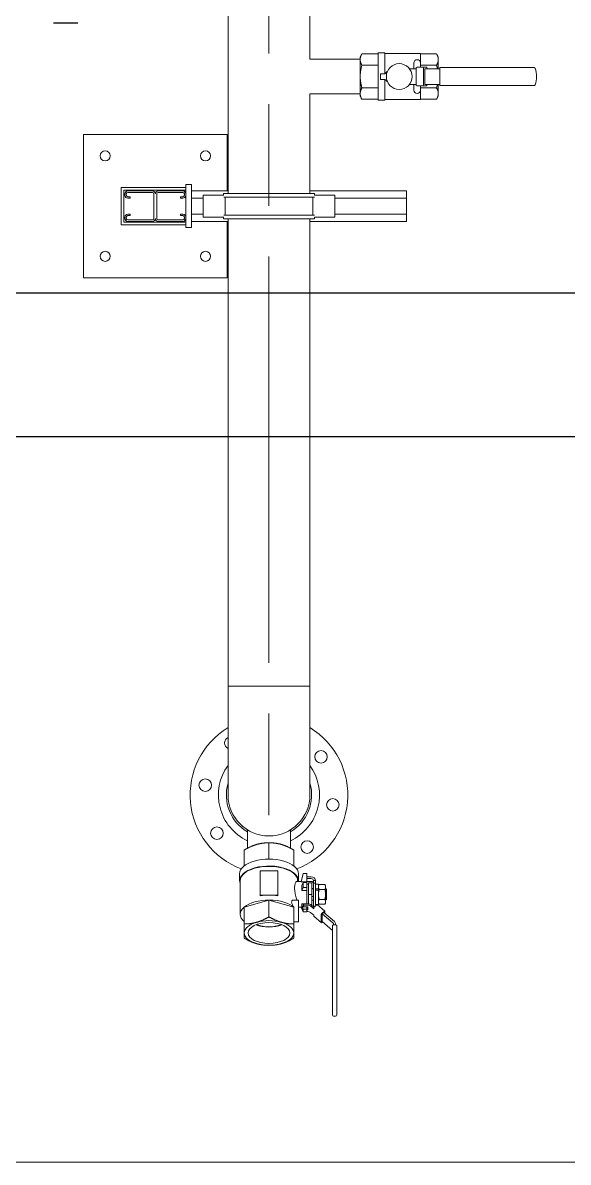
# Model space of a CAD drawing. Header units: millimetres. Extents: x 0 to 100323, y 0 to 59400.
# Drawn here: x 25313 to 26074, y 18704 to 20293 of the extents above; entities that cross this region are included whole.
import ezdxf

# ---------------------------------------------------------------- set-up
doc = ezdxf.new("R2010")
doc.units = ezdxf.units.MM
doc.header["$LTSCALE"] = 100
doc.linetypes.add('CHAIN', pattern=[0.3543, 0.2362, -0.0295, 0.0591, -0.0295])
doc.layers.add('Detail Boundary', color=7, linetype='Continuous', lineweight=18)
doc.layers.add('Visible', color=7, linetype='Continuous', lineweight=25)
doc.layers.add('P_Biomass (BM)', color=150, linetype='Continuous', lineweight=18, true_color=0x007fff)

# ---------------------------------------------------------------- blocks, each defined once
blk = doc.blocks.new('2dDetail1')
at = {"layer": 'Detail Boundary', "flags": 128}
blk.add_lwpolyline([(211.552, 187.035), (311.266, 187.035), (311.266, 264.162), (211.552, 264.162), (211.552, 187.035)], dxfattribs=at)

msp = doc.modelspace()

# ---------------------------------------------------------------- linework, layer by layer
at = {"layer": 'P_Biomass (BM)', "linetype": 'CHAIN', "ltscale": 23.990969}
msp.add_line((25656.6, 20816.6), (25656.6, 19117.6), dxfattribs=at)
at = {"layer": 'P_Biomass (BM)'}
for p, q in [((25599.5, 20566.6), (25599.5, 20054.6)), ((25713.8, 20566.6), (25713.8, 20241.8)), ((25783.8, 20245.1), (25786.2, 20249.4)), ((25783.8, 20241.4), (25783.8, 20245.1)), ((25808.8, 20249.4), (25786.2, 20249.4)), ((25808.8, 20184.6), (25808.8, 20250.6)), ((25808.8, 20250.6), (25818.3, 20250.6)), ((25818.3, 20221.6), (25818.3, 20250.6)), ((25818.3, 20249.6), (25867.8, 20249.6)), ((25867.8, 20249.6), (25867.8, 20236.6)), ((25867.8, 20249.4), (25890.3, 20249.4)), ((25892.8, 20245.1), (25890.3, 20249.4)), ((25892.8, 20241.4), (25892.8, 20245.1)), ((25713.8, 20241.8), (25783.8, 20241.8)), ((25783.8, 20217.6), (25783.8, 20241.4)), ((25808.8, 20233.5), (25786.2, 20233.5)), ((25858.8, 20236.6), (25858.8, 20228.6)), ((25862.8, 20230.6), (25873.4, 20230.6)), ((25867.8, 20230.6), (25867.8, 20236.6)), ((25867.8, 20233.5), (25890.3, 20233.5)), ((25876.2, 20230.6), (25873.4, 20230.6)), ((25892.8, 20228.6), (25892.8, 20241.4)), ((25894.8, 20230.1), (26026.3, 20230.1)), ((25894.8, 20230.1), (25894.8, 20228.6)), ((25783.8, 20193.8), (25783.8, 20217.6)), ((25818.3, 20221.6), (25812.3, 20221.6)), ((25812.3, 20213.6), (25812.3, 20221.6)), ((25812.3, 20213.6), (25818.3, 20213.6)), ((25818.3, 20221.6), (25821.6, 20224.5)), ((25821.6, 20210.8), (25818.3, 20213.6)), ((25818.3, 20184.6), (25818.3, 20213.6)), ((25852.5, 20228.6), (25861, 20228.6)), ((25861, 20228.6), (25861.7, 20228.6)), ((25861.7, 20229.1), (25861.7, 20206.1)), ((25872.3, 20229.1), (25872.3, 20206.1)), ((25873.8, 20206.6), (25873.8, 20228.6)), ((25873.8, 20228.6), (25888.5, 20228.6)), ((25877.3, 20229.1), (25877.3, 20228.6)), ((25892.8, 20228.6), (25888.5, 20228.6)), ((25892.8, 20228.6), (25894.8, 20228.6)), ((25894.8, 20228.6), (25894.8, 20206.6)), ((25808.8, 20201.7), (25786.2, 20201.7)), ((25852.5, 20206.6), (25861, 20206.6)), ((25858.8, 20206.6), (25858.8, 20198.6)), ((25861, 20206.6), (25861.7, 20206.6)), ((25873.4, 20204.6), (25862.8, 20204.6)), ((25867.8, 20198.6), (25867.8, 20204.6)), ((25867.8, 20201.7), (25890.3, 20201.7)), ((25867.8, 20198.6), (25867.8, 20185.6)), ((25876.2, 20204.6), (25873.4, 20204.6)), ((25873.8, 20206.6), (25888.5, 20206.6)), ((25877.3, 20206.6), (25877.3, 20206.1)), ((25892.8, 20206.6), (25888.5, 20206.6)), ((25892.8, 20206.6), (25894.8, 20206.6)), ((25892.8, 20193.8), (25892.8, 20206.6)), ((25894.8, 20206.6), (25894.8, 20205.1)), ((26026.3, 20205.1), (25894.8, 20205.1)), ((25713.8, 20193.5), (25713.8, 20054.6)), ((25713.8, 20193.5), (25783.8, 20193.5)), ((25783.8, 20190.1), (25783.8, 20193.8)), ((25783.8, 20190.1), (25786.2, 20185.9)), ((25808.8, 20185.9), (25786.2, 20185.9)), ((25808.8, 20184.6), (25818.3, 20184.6)), ((25818.3, 20185.6), (25867.8, 20185.6)), ((25867.8, 20185.9), (25890.3, 20185.9)), ((25892.8, 20190.1), (25890.3, 20185.9)), ((25892.8, 20190.1), (25892.8, 20193.8)), ((25598.1, 20136.9), (25398.1, 20136.9)), ((25398.1, 20136.9), (25398.1, 19936.9)), ((25598.1, 20058.1), (25598.1, 20136.9)), ((25450.3, 20063), (25450.3, 20010.7)), ((25540.6, 20063), (25450.3, 20063)), ((25454.3, 20059), (25540.6, 20059)), ((25454.3, 20014.7), (25454.3, 20059)), ((25459.6, 20058.1), (25494.1, 20058.1)), ((25494.1, 20056.1), (25459.6, 20056.1)), ((25502.1, 20058.1), (25536.6, 20058.1)), ((25536.6, 20056.1), (25502.1, 20056.1)), ((25540.6, 20066.9), (25540.6, 20054.1)), ((25540.6, 20066.9), (25548.6, 20066.9)), ((25548.6, 20066.9), (25548.6, 20006.9)), ((25548.6, 20058.1), (25599.5, 20058.1)), ((25593.3, 20054.6), (25720, 20054.6)), ((25593.3, 20054.6), (25593.3, 20052.1)), ((25713.8, 20058.1), (25848.6, 20058.1)), ((25720, 20052.1), (25720, 20054.6)), ((25848.6, 20054.1), (25848.6, 20058.1)), ((25455.6, 20052), (25455.6, 20054.1)), ((25457.6, 20054.1), (25457.6, 20052)), ((25459.6, 20050), (25463.1, 20050)), ((25463.1, 20048), (25459.6, 20048)), ((25463.1, 20050), (25463.1, 20048)), ((25496.1, 20019.6), (25496.1, 20054.1)), ((25500.1, 20054.1), (25500.1, 20019.6)), ((25533.1, 20050), (25536.6, 20050)), ((25533.1, 20048), (25533.1, 20050)), ((25536.6, 20048), (25533.1, 20048)), ((25538.6, 20052), (25538.6, 20054.1)), ((25540.6, 20054.1), (25540.6, 20052)), ((25540.6, 20052), (25540.6, 20021.7)), ((25548.6, 20048), (25564.6, 20048)), ((25564.6, 20052.1), (25564.6, 20021.6)), ((25593.4, 20052.1), (25564.6, 20052.1)), ((25593.4, 20049.6), (25719.9, 20049.6)), ((25595.4, 20024.1), (25595.4, 20049.6)), ((25717.9, 20024.1), (25717.9, 20049.6)), ((25748.6, 20052.1), (25719.9, 20052.1)), ((25748.6, 20021.6), (25748.6, 20052.1)), ((25748.6, 20048), (25848.6, 20048)), ((25848.6, 20054.1), (25848.6, 20052)), ((25848.6, 20048), (25848.6, 20052)), ((25848.6, 20048), (25848.6, 20025.7)), ((25459.6, 20025.7), (25463.1, 20025.7)), ((25463.1, 20023.7), (25459.6, 20023.7)), ((25463.1, 20025.7), (25463.1, 20023.7)), ((25533.1, 20025.7), (25536.6, 20025.7)), ((25533.1, 20023.7), (25533.1, 20025.7)), ((25536.6, 20023.7), (25533.1, 20023.7)), ((25548.6, 20025.7), (25564.6, 20025.7)), ((25593.4, 20024.1), (25719.9, 20024.1)), ((25748.6, 20025.7), (25848.6, 20025.7)), ((25848.6, 20021.7), (25848.6, 20025.7)), ((25450.3, 20010.7), (25540.6, 20010.7)), ((25540.6, 20014.7), (25454.3, 20014.7)), ((25455.6, 20019.6), (25455.6, 20021.7)), ((25457.6, 20021.7), (25457.6, 20019.6)), ((25459.6, 20017.6), (25494.1, 20017.6)), ((25494.1, 20015.6), (25459.6, 20015.6)), ((25502.1, 20017.6), (25536.6, 20017.6)), ((25536.6, 20015.6), (25502.1, 20015.6)), ((25538.6, 20019.6), (25538.6, 20021.7)), ((25540.6, 20021.7), (25540.6, 20019.6)), ((25540.6, 20019.6), (25540.6, 20006.9)), ((25540.6, 20006.9), (25548.6, 20006.9)), ((25548.6, 20015.6), (25599.5, 20015.6)), ((25564.6, 20021.6), (25593.4, 20021.6)), ((25593.3, 20021.6), (25593.3, 20019.1)), ((25593.3, 20019.1), (25720, 20019.1)), ((25598.1, 19936.9), (25598.1, 20015.6)), ((25599.5, 20019.1), (25599.5, 19367.6)), ((25713.8, 20019.1), (25713.8, 19367.6)), ((25713.8, 20015.6), (25848.6, 20015.6)), ((25719.9, 20021.6), (25748.6, 20021.6)), ((25720, 20019.1), (25720, 20021.6)), ((25848.6, 20021.7), (25848.6, 20019.6)), ((25848.6, 20015.6), (25848.6, 20019.6)), ((25398.1, 19936.9), (25598.1, 19936.9)), ((25599.5, 19367.6), (25713.8, 19367.6)), ((25713.8, 19367.6), (25599.5, 19367.6)), ((25599.5, 19367.6), (25599.5, 19215.6)), ((25713.8, 19215.6), (25713.8, 19367.6)), ((25626.5, 19167.1), (25626.5, 19141.4)), ((25686.8, 19167.1), (25686.8, 19141.4)), ((25656.6, 19126.2), (25656.6, 19149)), ((25622.1, 19116.8), (25622.1, 19139)), ((25691.1, 19116.8), (25691.1, 19139)), ((25615.6, 19105.7), (25615.6, 19096.1)), ((25656.6, 19109.7), (25644.5, 19109.7)), ((25644.5, 19109.7), (25644.5, 19076.1)), ((25668.8, 19109.7), (25656.6, 19109.7)), ((25668.8, 19076.1), (25668.8, 19109.7)), ((25697.6, 19105.7), (25697.6, 19096.1)), ((25704.1, 19106.1), (25701.4, 19094.4)), ((25709.6, 19106.1), (25704.1, 19106.1)), ((25709.6, 19094.4), (25709.6, 19106.1)), ((25709.6, 19101.6), (25715.6, 19101.6)), ((25616.6, 19096.1), (25616.6, 19049.2)), ((25701.6, 19095.1), (25695.6, 19095.1)), ((25696.6, 19096.1), (25696.6, 19095.1)), ((25701.4, 19094.4), (25709.6, 19094.4)), ((25702.4, 19089.3), (25704.4, 19093.6)), ((25702.4, 19082.4), (25704.4, 19086.6)), ((25704.4, 19086.6), (25704.4, 19093.6)), ((25704.4, 19093.6), (25709.6, 19093.6)), ((25704.4, 19086.6), (25709.6, 19086.6)), ((25715.6, 19099), (25709.6, 19099)), ((25709.6, 19095), (25715.6, 19095)), ((25709.6, 19094.4), (25709.6, 19093.6)), ((25709.6, 19086.6), (25709.6, 19093.6)), ((25711.6, 19091.1), (25709.6, 19091.1)), ((25709.6, 19086.6), (25709.6, 19082.4)), ((25711.6, 19093.1), (25716.6, 19093.1)), ((25711.6, 19093.1), (25711.6, 19077.1)), ((25716.6, 19093.1), (25716.6, 19077.1)), ((25718.6, 19085.1), (25716.6, 19085.1)), ((25718.6, 19092.7), (25718.6, 19096.4)), ((25718.6, 19096.4), (25721.6, 19096.4)), ((25721.6, 19092.7), (25718.6, 19092.7)), ((25718.6, 19092.7), (25718.6, 19062.9)), ((25721.6, 19092.7), (25721.6, 19096.4)), ((25721.6, 19092.7), (25721.6, 19090.1)), ((25721.6, 19091.1), (25725.6, 19091.1)), ((25721.6, 19085), (25721.6, 19090.1)), ((25725.6, 19085), (25725.6, 19091.1)), ((25725.6, 19089.1), (25726.7, 19090.9)), ((25726.7, 19090.9), (25734.6, 19090.9)), ((25735.6, 19089.1), (25734.6, 19090.9)), ((25735.6, 19087.5), (25735.6, 19089.1)), ((25735.6, 19077.1), (25735.6, 19087.5)), ((25736.6, 19084.1), (25735.6, 19085.1)), ((25644.5, 19076.1), (25656.6, 19076.1)), ((25644.5, 19075.2), (25644.5, 19076.1)), ((25656.6, 19076.1), (25668.8, 19076.1)), ((25668.8, 19075.2), (25668.8, 19076.1)), ((25702.4, 19082.4), (25709.6, 19082.4)), ((25709.6, 19082.4), (25709.6, 19063.9)), ((25711.6, 19077.1), (25716.6, 19077.1)), ((25711.6, 19077.1), (25711.6, 19063.8)), ((25718.6, 19085), (25716.6, 19085)), ((25716.6, 19077.1), (25716.6, 19061.4)), ((25716.6, 19074.2), (25718.6, 19074.2)), ((25721.6, 19083.3), (25721.6, 19085)), ((25725.6, 19085), (25721.6, 19085)), ((25721.6, 19083.3), (25721.6, 19083.1)), ((25721.6, 19075.1), (25721.6, 19083.1)), ((25725.6, 19083.1), (25721.6, 19083.1)), ((25721.6, 19075.1), (25721.6, 19062.9)), ((25725.6, 19083.9), (25725.6, 19085)), ((25725.6, 19083.9), (25725.6, 19083.1)), ((25725.6, 19063.1), (25725.6, 19083.1)), ((25726.7, 19084), (25734.6, 19084)), ((25726.7, 19070.1), (25734.6, 19070.1)), ((25735.6, 19066.7), (25735.6, 19077.1)), ((25736.6, 19070.1), (25735.6, 19069.1)), ((25736.6, 19084.1), (25736.6, 19083.8)), ((25736.6, 19083.8), (25736.6, 19075.3)), ((25736.6, 19075.3), (25736.6, 19070.1)), ((25656.6, 19069.1), (25622.1, 19059.1)), ((25622.1, 19059.1), (25622.1, 19035.8)), ((25691.1, 19059.1), (25656.6, 19069.1)), ((25656.6, 19069.1), (25656.6, 19045.8)), ((25690.2, 19069.1), (25697.6, 19069.1)), ((25691.1, 19059.1), (25691.1, 19035.8)), ((25697.6, 19058.7), (25697.6, 19069.1)), ((25702.6, 19059.1), (25697.6, 19059.1)), ((25697.6, 19058.7), (25697.6, 19039.7)), ((25704.1, 19052.8), (25701.6, 19059.1)), ((25709.6, 19063.9), (25702.4, 19063.9)), ((25702.4, 19063.9), (25704.4, 19056.5)), ((25702.4, 19059.9), (25704.4, 19052.5)), ((25704.4, 19056.5), (25704.4, 19052.5)), ((25704.4, 19056.5), (25709.6, 19056.5)), ((25710.9, 19063.9), (25704.7, 19063.9)), ((25704.7, 19062.1), (25704.7, 19063.9)), ((25710.9, 19062.1), (25704.7, 19062.1)), ((25704.7, 19062.1), (25704.7, 19059.9)), ((25710.9, 19059.9), (25704.7, 19059.9)), ((25709.6, 19063.9), (25709.6, 19063.9)), ((25709.6, 19056.5), (25709.6, 19059.9)), ((25710.9, 19057.1), (25709.6, 19057.1)), ((25709.6, 19056.5), (25709.6, 19052.5)), ((25709.6, 19055.4), (25710.9, 19055.4)), ((25710.9, 19055.4), (25710.9, 19059.9)), ((25719, 19057), (25714.5, 19060.9)), ((25719.3, 19059.1), (25715.9, 19062.1)), ((25718.6, 19069.1), (25716.6, 19069.1)), ((25718.6, 19062.9), (25718.6, 19059.7)), ((25719, 19057), (25719, 19058.2)), ((25722.9, 19062.3), (25720, 19059.9)), ((25721.6, 19063.1), (25725.6, 19063.1)), ((25723.8, 19062.7), (25734.4, 19053.5)), ((25725.6, 19065.1), (25726.7, 19063.2)), ((25726.7, 19063.2), (25734.6, 19063.2)), ((25734.5, 19050.6), (25734.5, 19053.3)), ((25735.6, 19065.1), (25734.6, 19063.2)), ((25735.6, 19065.1), (25735.6, 19066.7)), ((25691.1, 19038.9), (25697.6, 19038.9)), ((25697.6, 19038.9), (25697.6, 19039.7)), ((25704.3, 19052.8), (25704.1, 19052.8)), ((25704.4, 19052.5), (25709.6, 19052.5)), ((25710.9, 19053.1), (25709.6, 19053.1)), ((25719, 19048), (25714.5, 19051.9)), ((25719, 19046.7), (25719, 19048)), ((25719, 19046.5), (25729.7, 19037.3)), ((25729.6, 19037.5), (25729.6, 19049)), ((25730.6, 19050.7), (25733.5, 19053.1)), ((25730.6, 19037.7), (25731.6, 19038.5)), ((25733.1, 19051.8), (25731, 19050)), ((25731, 19050), (25731, 19039)), ((25731, 19050), (25745.7, 19037.2)), ((25731, 19039), (25745.1, 19026.8)), ((25733.1, 19051.8), (25747.9, 19039.1)), ((25745.1, 18919.8), (25745.1, 19033.7)), ((25746.6, 19035.4), (25746.6, 19034.4)), ((25746.6, 19034.4), (25749.6, 19034.4)), ((25749.6, 19035.4), (25749.6, 19034.4)), ((25751.1, 19033.7), (25751.1, 18919.8)), ((25745.1, 18919.8), (25745.1, 18908.8)), ((25751.1, 18908.8), (25751.1, 18919.8)), ((25746.6, 18907.3), (25749.6, 18907.3))]:
    msp.add_line(p, q, dxfattribs=at)
for centre, radius in [((25838.3, 20217.6), 18), ((25428.1, 20106.9), 7), ((25568.1, 20106.9), 7), ((25428.1, 19966.9), 7), ((25568.1, 19966.9), 7), ((25729.2, 19268.8), 8.75), ((25567.7, 19229.3), 8.75), ((25745.6, 19201.9), 8.75), ((25584, 19162.4), 8.75), ((25709.8, 19143), 8.75)]:
    msp.add_circle(centre, radius, dxfattribs=at)
for centre, radius, start, end in [((25863.3, 20236.6), 4.5, 0, 180), ((26026.3, 20228.6), 1.5, 22.0962, 90), ((25999.2, 20217.6), 30.7, 337.9038, 22.0962), ((25863.3, 20198.6), 4.5, 180, 0), ((26026.3, 20206.6), 1.5, 270, 337.9038), ((25459.6, 20054.1), 4, 90, 180), ((25459.6, 20054.1), 2, 90, 180), ((25494.1, 20054.1), 4, 0, 90), ((25494.1, 20054.1), 2, 0, 90), ((25502.1, 20054.1), 4, 90, 180), ((25502.1, 20054.1), 2, 90, 180), ((25536.6, 20054.1), 4, 0, 90), ((25536.6, 20054.1), 2, 0, 90), ((25459.6, 20052), 4, 180, 270), ((25459.6, 20052), 2, 180, 270), ((25536.6, 20052), 2, 270, 0), ((25536.6, 20052), 4, 270, 0), ((25459.6, 20021.7), 4, 90, 180), ((25459.6, 20021.7), 2, 90, 180), ((25536.6, 20021.7), 4, 0, 90), ((25536.6, 20021.7), 2, 0, 90), ((25459.6, 20019.6), 4, 180, 270), ((25459.6, 20019.6), 2, 180, 270), ((25494.1, 20019.6), 2, 270, 0), ((25494.1, 20019.6), 4, 270, 0), ((25502.1, 20019.6), 4, 180, 270), ((25502.1, 20019.6), 2, 180, 270), ((25536.6, 20019.6), 2, 270, 0), ((25536.6, 20019.6), 4, 270, 0), ((25656.6, 19215.6), 110, 121.3018, 249.4473), ((25656.6, 19215.6), 110, 290.5527, 58.6982), ((25603.4, 19288.2), 8.75, 116.8964, 243.1036), ((25656.6, 19215.6), 70.5, 144.1583, 244.6809), ((25656.6, 19215.6), 70.5, 295.3191, 35.8417), ((25656.6, 19215.6), 59.5, 163.8433, 239.5542), ((25656.6, 19215.6), 59.5, 300.4458, 16.1567), ((25656.6, 19215.6), 57.1, 180, 0), ((25656.6, 19215.6), 57.1, 180, 0), ((25746.6, 18908.8), 1.5, 180, 270), ((25749.6, 18908.8), 1.5, 270, 0)]:
    msp.add_arc(centre, radius, start, end, dxfattribs=at)
for centre, major_axis, ratio, start_param, end_param in [((25862.8, 20229.1), (0, 1.5), 0.707107, 0, 1.570796), ((25873.4, 20229.1), (0, 1.5), 0.707107, 0, 1.570796), ((25876.2, 20229.1), (0, 1.5), 0.707107, 4.712389, 6.283185), ((25862.8, 20206.1), (0, -1.5), 0.707107, 4.712389, 6.283185), ((25873.4, 20206.1), (0, -1.5), 0.707107, 4.712389, 6.283185), ((25876.2, 20206.1), (0, -1.5), 0.707107, 0, 1.570796), ((25656.6, 19096.1), (41, 0), 0.5, 6.231818, 9.646092), ((25656.6, 19105.7), (41, 0), 0.5, 0, 3.141593), ((25656.6, 19096.1), (40, 0), 0.5, 0, 3.141593), ((25715.6, 19096.4), (6, 0), 0.866025, 0, 1.570796), ((25698.3, 19077.1), (-2.2, -18), 0.197595, 1.894096, 2.342282), ((25715.6, 19096.4), (3, 0), 0.866025, 0, 1.570796), ((25715.6, 19092.4), (3, 0), 0.866025, 0, 1.570796), ((25656.6, 19049.2), (-40, 0), 0.5, 3.636557, 6.813792), ((25656.6, 19056.1), (-40, 0), 0.5, 4.712389, 5.021485), ((25656.6, 19056.1), (-40, 0), 0.5, 4.403293, 4.712389), ((25698.3, 19077.1), (3.7, -18), 0.111151, 0.276951, 0.725137), ((25710.9, 19057.8), (-7, 0), 0.866025, 3.926991, 4.712389), ((25710.9, 19057.8), (-5, 0), 0.866025, 3.926991, 4.712389), ((25724.6, 19062.9), (-6, 0), 0.866025, 0, 0.650369), ((25720, 19059.1), (-0.98, -1.13), 0.353553, 4.324792, 5.895589), ((25724.6, 19062.9), (-3, 0), 0.866025, 0, 0.509755), ((25722.9, 19061.6), (0.98, 1.13), 0.353553, 0, 1.1832), ((25733.5, 19052.4), (0.98, 1.13), 0.353553, 5.895589, 7.466385), ((25656.6, 19023.2), (-34.5, 0), 0.5, 5.235988, 6.283185), ((25656.6, 19023.2), (-34.5, 0), 0.5, 4.18879, 5.235988), ((25656.6, 19023.2), (34.5, 0), 0.5, 0, 1.047198), ((25656.6, 19049.2), (-40, 0), 0.5, 2.610986, 2.646629), ((25710.9, 19048.8), (-5, 0), 0.866025, 3.926991, 4.712389), ((25720, 19047.6), (-0.98, -1.13), 0.353553, 5.895589, 6.283185), ((25730.6, 19049.9), (-0.98, -1.13), 0.353553, 4.324792, 5.895589), ((25730.6, 19038.4), (-0.98, -1.13), 0.353553, 5.895589, 7.466385), ((25743.6, 19035.4), (6, 0), 0.866025, 0, 0.785398), ((25656.6, 19023.2), (-34.5, 0), 0.5, 0, 1.047198), ((25656.6, 19045.5), (28.3, 0), 0.5, 4.019103, 5.405675), ((25656.6, 19045.5), (27.4, 0), 0.5, 4.026243, 5.398535), ((25656.6, 19023.2), (34.5, 0), 0.5, 5.235988, 6.283185), ((25746.6, 19033.7), (-1.5, 0), 0.5, 4.712389, 6.283185), ((25743.6, 19035.4), (3, 0), 0.866025, 0, 0.785398), ((25749.6, 19033.7), (1.5, 0), 0.5, 0, 1.570796), ((25656.6, 19023.2), (34.5, 0), 0.5, 4.18879, 5.235988)]:
    msp.add_ellipse(centre, major_axis=major_axis, ratio=ratio, start_param=start_param, end_param=end_param, dxfattribs=at)
msp.add_ellipse((25656.6, 19023.2), major_axis=(29.1, 0), ratio=0.5, dxfattribs=at)
for points, weights in [([(25783.8, 20241.4), (25783.8, 20245.1), (25786.2, 20249.4)], [1.81878765449, 1.81878765449, 1.68820457608]), ([(25890.3, 20249.4), (25892.8, 20245.1), (25892.8, 20241.4)], [1.68820457608, 1.81878765449, 1.81878765449]), ([(25786.2, 20233.5), (25783.8, 20237.7), (25783.8, 20241.4)], [1.68820457608, 1.81878765449, 1.81878765449]), ([(25783.8, 20217.6), (25783.8, 20225), (25786.2, 20233.5)], [1.81878765449, 1.81878765449, 1.68820457608]), ([(25892.8, 20241.4), (25892.8, 20237.7), (25890.3, 20233.5)], [1.81878765449, 1.81878765449, 1.68820457608]), ([(25890.3, 20233.5), (25891, 20231), (25891.6, 20228.6)], [1.68820457608, 1.72493402919, 1.7513324904]), ([(25786.2, 20201.7), (25783.8, 20210.2), (25783.8, 20217.6)], [1.68820457608, 1.81878765449, 1.81878765449]), ([(25783.8, 20193.8), (25783.8, 20197.5), (25786.2, 20201.7)], [1.81878765449, 1.81878765449, 1.68820457608]), ([(25891.6, 20206.6), (25891, 20204.3), (25890.3, 20201.7)], [1.7513324904, 1.72493402919, 1.68820457608]), ([(25890.3, 20201.7), (25892.8, 20197.5), (25892.8, 20193.8)], [1.68820457608, 1.81878765449, 1.81878765449]), ([(25786.2, 20185.9), (25783.8, 20190.1), (25783.8, 20193.8)], [1.68820457608, 1.81878765449, 1.81878765449]), ([(25892.8, 20193.8), (25892.8, 20190.1), (25890.3, 20185.9)], [1.81878765449, 1.81878765449, 1.68820457608]), ([(25639.4, 19146.7), (25647.4, 19149), (25656.6, 19149)], [1.77816775413, 1.77816775413, 1.65050105335]), ([(25656.6, 19149), (25665.9, 19149), (25673.9, 19146.7)], [1.65050105335, 1.77816775413, 1.77816775413]), ([(25622.1, 19139), (25631.4, 19144.3), (25639.4, 19146.7)], [1.65050105335, 1.77816775413, 1.77816775413]), ([(25673.9, 19146.7), (25681.9, 19144.3), (25691.1, 19139)], [1.77816775413, 1.77816775413, 1.65050105335]), ([(25725.6, 19087.5), (25725.6, 19089.1), (25726.7, 19090.9)], [1.79385662014, 1.79385662014, 1.66506350946]), ([(25726.7, 19084), (25725.6, 19085.9), (25725.6, 19087.5)], [1.66506350946, 1.79385662014, 1.79385662014]), ([(25735.6, 19087.5), (25735.6, 19089.1), (25734.6, 19090.9)], [1.79385662014, 1.79385662014, 1.66506350946]), ([(25734.6, 19084), (25735.6, 19085.9), (25735.6, 19087.5)], [1.66506350946, 1.79385662014, 1.79385662014]), ([(25725.6, 19077.1), (25725.6, 19080.3), (25726.7, 19084)], [1.79385662014, 1.79385662014, 1.66506350946]), ([(25726.7, 19070.1), (25725.6, 19073.9), (25725.6, 19077.1)], [1.66506350946, 1.79385662014, 1.79385662014]), ([(25726.7, 19070.1), (25725.6, 19068.3), (25725.6, 19066.7)], [1.66506350946, 1.79385662014, 1.79385662014]), ([(25735.6, 19077.1), (25735.6, 19080.3), (25734.6, 19084)], [1.79385662014, 1.79385662014, 1.66506350946]), ([(25734.6, 19070.1), (25735.6, 19073.9), (25735.6, 19077.1)], [1.66506350946, 1.79385662014, 1.79385662014]), ([(25734.6, 19070.1), (25735.6, 19068.3), (25735.6, 19066.7)], [1.66506350946, 1.79385662014, 1.79385662014]), ([(25736.6, 19083.8), (25736.2, 19084.4), (25735.6, 19085)], [1.09389498572, 1.12552357002, 1.14874156311]), ([(25735.6, 19074.2), (25736.2, 19074.8), (25736.6, 19075.3)], [1.14874156311, 1.12552357002, 1.09389498572]), ([(25725.6, 19066.7), (25725.6, 19065.1), (25726.7, 19063.2)], [1.79385662014, 1.79385662014, 1.66506350946]), ([(25735.6, 19066.7), (25735.6, 19065.1), (25734.6, 19063.2)], [1.79385662014, 1.79385662014, 1.66506350946]), ([(25639.4, 19038.1), (25631.4, 19035.8), (25622.1, 19035.8)], [1.77816775413, 1.77816775413, 1.65050105335]), ([(25656.6, 19045.8), (25647.4, 19040.5), (25639.4, 19038.1)], [1.65050105335, 1.77816775413, 1.77816775413]), ([(25673.9, 19038.1), (25665.9, 19040.5), (25656.6, 19045.8)], [1.77816775413, 1.77816775413, 1.65050105335]), ([(25691.1, 19035.8), (25681.9, 19035.8), (25673.9, 19038.1)], [1.65050105335, 1.77816775413, 1.77816775413]), ([(25622.1, 19035.8), (25622.1, 19027.8), (25622.1, 19023.2)], [1.65050105335, 1.77816775413, 1.77816775413]), ([(25622.1, 19023.2), (25622.1, 19018.6), (25622.1, 19015.9)], [1.77816775413, 1.77816775413, 1.65050105335]), ([(25691.1, 19023.2), (25691.1, 19027.8), (25691.1, 19035.8)], [1.77816775413, 1.77816775413, 1.65050105335]), ([(25691.1, 19015.9), (25691.1, 19018.6), (25691.1, 19023.2)], [1.65050105335, 1.77816775413, 1.77816775413]), ([(25622.1, 19015.9), (25631.4, 19010.6), (25639.4, 19008.3)], [1.65050105335, 1.77816775413, 1.77816775413]), ([(25639.4, 19008.3), (25647.4, 19006), (25656.6, 19006)], [1.77816775413, 1.77816775413, 1.65050105335]), ([(25656.6, 19006), (25665.9, 19006), (25673.9, 19008.3)], [1.65050105335, 1.77816775413, 1.77816775413]), ([(25673.9, 19008.3), (25681.9, 19010.6), (25691.1, 19015.9)], [1.77816775413, 1.77816775413, 1.65050105335])]:
    msp.add_rational_spline(points, weights, degree=2, dxfattribs=at)
for points, knots in [([(25695.4, 19069.1), (25695.3, 19069.2), (25695.3, 19069.2), (25695.1, 19070.2), (25694.8, 19071.3), (25694.3, 19073.5), (25694, 19074.6), (25693.5, 19077), (25693.2, 19078.2), (25692.8, 19080.6), (25692.6, 19081.7), (25692.4, 19084), (25692.3, 19085.1), (25692.3, 19087.1), (25692.4, 19088), (25692.6, 19089.8), (25692.8, 19090.7), (25693.2, 19092.1), (25693.5, 19092.7), (25694, 19093.8), (25694.3, 19094.2), (25694.8, 19094.8), (25695.1, 19094.9), (25695.4, 19095.1), (25695.5, 19095.1), (25695.6, 19095.1)], [-7.240544, -7.240544, -7.240544, -7.240544, -7.234895, -7.234895, -6.89071, -6.89071, -6.545941, -6.545941, -6.201171, -6.201171, -5.856402, -5.856402, -5.511633, -5.511633, -5.166863, -5.166863, -4.822094, -4.822094, -4.477324, -4.477324, -4.132555, -4.132555, -3.78837, -3.78837, -3.665738, -3.665738, -3.665738, -3.665738]), ([(25690.2, 19069.1), (25689.9, 19069.1), (25689.6, 19069.1), (25689, 19068.7), (25688.7, 19068.4), (25688.3, 19067.5), (25688.2, 19066.9), (25688.2, 19066.3), (25688.2, 19065.7), (25688.3, 19065), (25688.7, 19063.6), (25689, 19062.9), (25689.7, 19061.5), (25690.1, 19060.8), (25691, 19059.6), (25691.4, 19059.1), (25691.8, 19058.7)], [-0.604094, -0.604094, -0.604094, -0.604094, -0.42328, -0.42328, -0.21164, -0.21164, 0, 0, 0, 0.21164, 0.21164, 0.42328, 0.42328, 0.674147, 0.674147, 0.925014, 0.925014, 0.925014, 0.925014])]:
    msp.add_open_spline(points, degree=3, knots=knots, dxfattribs=at)
at = {"layer": 'Visible'}
for p, q in [((25356.1, 20292.6), (25390.1, 20292.6)), ((29652.1, 19915.6), (23208.6, 19915.6)), ((25599.5, 19915.6), (25200.8, 19915.6)), ((26118, 19915.6), (25713.8, 19915.6)), ((23151.4, 19715.6), (29712.6, 19715.6)), ((25200.8, 19715.6), (25599.5, 19715.6)), ((25200.8, 19715.6), (25599.5, 19715.6)), ((25713.8, 19715.6), (26118, 19715.6)), ((25713.8, 19715.6), (29571.2, 19715.6))]:
    msp.add_line(p, q, dxfattribs=at)

# ---------------------------------------------------------------- block references
at = {"layer": 'Detail Boundary', "xscale": 100, "yscale": 100, "zscale": 100}
msp.add_blockref('2dDetail1', (0, 0), dxfattribs=at)

doc.saveas('drawing.dxf')
